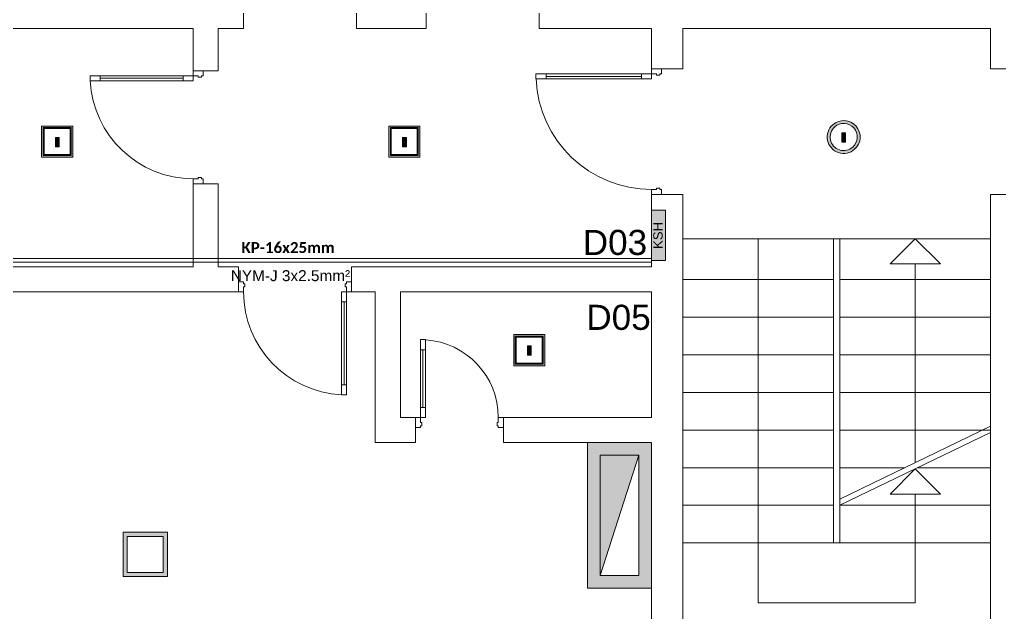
# Model space of a CAD drawing. Header units: millimetres. Extents: x 2795058 to 2855058, y -67651 to -26651.
# Drawn here: x 2820886 to 2828688, y -47412 to -42688 of the extents above; entities that cross this region are included whole.
import ezdxf

# ---------------------------------------------------------------- set-up
doc = ezdxf.new("R2010")
doc.units = ezdxf.units.MM
doc.header["$MEASUREMENT"] = 0
for name, color, linetype, lineweight in [('00E-Ndriqimi elektrike_Pen_No__6', 5, 'Continuous', 0), ('Annotation - Text_Pen_No__82_Pen_No__7', 7, 'Continuous', 0), ('Exterior walls_Pen_No__6', 5, 'Continuous', 0), ('Exterior walls_Pen_No__60', 230, 'Continuous', 0), ('Shell - Roof_Pen_No__1', 7, 'Continuous', 0), ('Structural - Bearing_Pen_No__19', 255, 'Continuous', 0), ('Structural - Bearing_Pen_No__6', 5, 'Continuous', 0)]:
    doc.layers.add(name, color=color, linetype=linetype, lineweight=lineweight)
for name, color, linetype in [('0_muret e jashtme', 7, 'Continuous'), ('Exterior walls', 7, 'Continuous'), ('Shell - Roof', 7, 'Continuous')]:
    doc.layers.add(name, color=color, linetype=linetype)
for name, color, linetype, lineweight, true_color in [('0_muret e jashtme_Pen_No__82', 7, 'Continuous', 0, 0xaaaaaa), ('ARCHICAD Doors_Pen_No__82', 7, 'Continuous', 0, 0xaaaaaa), ('Shell - Roof_Pen_No__82', 7, 'Continuous', 0, 0xaaaaaa), ('Structural - Bearing_Pen_No__82', 7, 'Continuous', 0, 0xaaaaaa), ('Text blocks_Pen_No__82', 7, 'Continuous', 0, 0xaaaaaa)]:
    doc.layers.add(name, color=color, linetype=linetype, lineweight=lineweight, true_color=true_color)
doc.styles.add('GENERATED_STYLE_1', font='')
doc.styles.add('GENERATED_STYLE_2', font='')
doc.styles.get('GENERATED_STYLE_1').set_extended_font_data('Calibri', bold=True)
doc.styles.get('GENERATED_STYLE_2').set_extended_font_data('Arial')

# ---------------------------------------------------------------- blocks, each defined once
blk = doc.blocks.new('Storefront 22')
at = {"layer": 'ARCHICAD Doors_Pen_No__82', "color": 253, "linetype": 'Continuous', "lineweight": 0, "true_color": 0xaaaaaa}
for p, q in [((370, 740), (370, 820)), ((370, 820), (410, 820)), ((410, 820), (410, 740)), ((370, 740), (390, 740)), ((370, 80), (370, 740)), ((410, 740), (370, 740)), ((390, 740), (410, 740)), ((390, 80), (390, 740)), ((390, 740), (390, 80)), ((390, 740), (390, 80)), ((410, 740), (410, 80)), ((390, 80), (370, 80)), ((370, 0), (370, 80)), ((370, 80), (410, 80)), ((410, 80), (390, 80)), ((410, 80), (410, 0)), ((-450, 0), (-450, -80)), ((-410, 0), (-450, 0)), ((-450, 0), (-450, -80)), ((-450, 0), (-450, -80)), ((-410, -40), (-410, 0)), ((410, 0), (370, 0)), ((410, 0), (410, -40)), ((450, 0), (410, 0)), ((450, -80), (450, 0)), ((450, 0), (450, -80)), ((450, 0), (450, -80)), ((-400, -40), (-410, -40)), ((-410, -80), (-410, -65.4)), ((-410, -65.4), (-400, -65.4)), ((-400, -65.4), (-400, -40)), ((410, -40), (400, -40)), ((400, -40), (400, -65.4)), ((400, -65.4), (410, -65.4)), ((410, -65.4), (410, -80)), ((-450, -80), (-410, -80)), ((-450, -80), (-450, -250)), ((410, -80), (450, -80)), ((450, -80), (450, -250))]:
    blk.add_line(p, q, dxfattribs=at)
blk.add_arc((410, 0), 820, 92.79603, 180, dxfattribs=at)
blk = doc.blocks.new('Wall_11', base_point=(2834918.2, -42508.5))
at = {"layer": '0_muret e jashtme_Pen_No__82', "color": 253, "linetype": 'Continuous', "lineweight": 0, "true_color": 0xaaaaaa}
for p, q in [((2822669.3, -42588.5), (2822669.3, -42758.5)), ((2823569.3, -42588.5), (2823569.3, -42758.5)), ((2824124, -42588.5), (2824124, -42758.5)), ((2825024, -42588.5), (2825024, -42758.5))]:
    blk.add_line(p, q, dxfattribs=at)
at = {"layer": '0_muret e jashtme_Pen_No__82', "color": 253, "linetype": 'Continuous', "lineweight": 0, "true_color": 0xaaaaaa, "flags": 128}
for points in [[(2819918.2, -42758.5), (2822268.2, -42758.5)], [(2822468.2, -42758.5), (2822669.3, -42758.5)], [(2823569.3, -42758.5), (2824124, -42758.5)], [(2825024, -42758.5), (2825918.2, -42758.5)], [(2826168.2, -42758.5), (2828618.2, -42758.5)]]:
    blk.add_lwpolyline(points, dxfattribs=at)
at = {"layer": 'ARCHICAD Doors_Pen_No__82', "color": 253, "linetype": 'Continuous', "lineweight": 0, "true_color": 0xaaaaaa, "zscale": 1000}
blk.add_blockref('Storefront 22', (2823119.3, -42508.5), dxfattribs=at)
at = {"layer": 'ARCHICAD Doors_Pen_No__82', "color": 253, "linetype": 'Continuous', "lineweight": 0, "true_color": 0xaaaaaa, "xscale": -1, "zscale": 1000}
blk.add_blockref('Storefront 22', (2824574, -42508.5), dxfattribs=at)
blk = doc.blocks.new('Storefront 22_2')
at = {"layer": 'ARCHICAD Doors_Pen_No__82', "color": 253, "linetype": 'Continuous', "lineweight": 0, "true_color": 0xaaaaaa}
for p, q in [((420, 840), (420, 920)), ((420, 920), (460, 920)), ((460, 920), (460, 840)), ((420, 840), (440, 840)), ((420, 80), (420, 840)), ((460, 840), (420, 840)), ((440, 840), (460, 840)), ((440, 80), (440, 840)), ((440, 840), (440, 80)), ((440, 840), (440, 80)), ((460, 840), (460, 80)), ((440, 80), (420, 80)), ((420, 0), (420, 80)), ((420, 80), (460, 80)), ((460, 80), (440, 80)), ((460, 80), (460, 0)), ((-500, 0), (-500, -80)), ((-460, 0), (-500, 0)), ((-500, 0), (-500, -80)), ((-500, 0), (-500, -80)), ((-460, -40), (-460, 0)), ((460, 0), (420, 0)), ((460, 0), (460, -40)), ((500, 0), (460, 0)), ((500, -80), (500, 0)), ((500, 0), (500, -80)), ((500, 0), (500, -80)), ((-450, -40), (-460, -40)), ((-460, -80), (-460, -65.4)), ((-460, -65.4), (-450, -65.4)), ((-450, -65.4), (-450, -40)), ((460, -40), (450, -40)), ((450, -40), (450, -65.4)), ((450, -65.4), (460, -65.4)), ((460, -65.4), (460, -80)), ((-500, -80), (-460, -80)), ((-500, -80), (-500, -250)), ((460, -80), (500, -80)), ((500, -80), (500, -250))]:
    blk.add_line(p, q, dxfattribs=at)
blk.add_arc((460, 0), 920, 92.49191, 180, dxfattribs=at)
blk = doc.blocks.new('Wall_20', base_point=(2828868.2, -48058.5))
at = {"layer": '0_muret e jashtme_Pen_No__82', "color": 253, "linetype": 'Continuous', "lineweight": 0, "true_color": 0xaaaaaa}
for p, q in [((2828788.2, -43081.6), (2828618.2, -43081.6)), ((2828868.2, -43081.6), (2828788.2, -43081.6)), ((2828788.2, -44081.6), (2828618.2, -44081.6)), ((2828868.2, -44081.6), (2828788.2, -44081.6))]:
    blk.add_line(p, q, dxfattribs=at)
at = {"layer": '0_muret e jashtme_Pen_No__82', "color": 253, "linetype": 'Continuous', "lineweight": 0, "true_color": 0xaaaaaa, "flags": 128}
for points in [[(2828618.2, -42758.5), (2828618.2, -43081.6)], [(2828868.2, -43081.6), (2828868.2, -42758.5)], [(2828618.2, -44081.6), (2828618.2, -48058.5)], [(2828868.2, -44658.5), (2828868.2, -44081.6)], [(2828868.2, -45858.5), (2828868.2, -44858.5)], [(2828868.2, -48058.5), (2828868.2, -46058.5)]]:
    blk.add_lwpolyline(points, dxfattribs=at)
at = {"layer": 'ARCHICAD Doors_Pen_No__82', "color": 253, "linetype": 'Continuous', "lineweight": 0, "true_color": 0xaaaaaa, "xscale": -1, "zscale": 1000, "rotation": 270}
blk.add_blockref('Storefront 22_2', (2828868.2, -43581.6), dxfattribs=at)
blk = doc.blocks.new('Wall_21', base_point=(2825918.2, -48058.5))
at = {"layer": '0_muret e jashtme_Pen_No__82', "color": 253, "linetype": 'Continuous', "lineweight": 0, "true_color": 0xaaaaaa}
for p, q in [((2825918.2, -43081.6), (2825998.2, -43081.6)), ((2825998.2, -43081.6), (2826168.2, -43081.6)), ((2825918.2, -44081.6), (2825998.2, -44081.6)), ((2825998.2, -44081.6), (2826168.2, -44081.6))]:
    blk.add_line(p, q, dxfattribs=at)
at = {"layer": '0_muret e jashtme_Pen_No__82', "color": 253, "linetype": 'Continuous', "lineweight": 0, "true_color": 0xaaaaaa, "flags": 128}
for points in [[(2825918.2, -42758.5), (2825918.2, -43081.6)], [(2826168.2, -43081.6), (2826168.2, -42758.5)], [(2825918.2, -44081.6), (2825918.2, -44658.5)], [(2826168.2, -48058.5), (2826168.2, -44081.6)], [(2825918.2, -44858.5), (2825918.2, -45858.5)], [(2825918.2, -46058.5), (2825918.2, -48058.5)]]:
    blk.add_lwpolyline(points, dxfattribs=at)
at = {"layer": 'ARCHICAD Doors_Pen_No__82', "color": 253, "linetype": 'Continuous', "lineweight": 0, "true_color": 0xaaaaaa, "zscale": 1000, "rotation": 90}
blk.add_blockref('Storefront 22_2', (2825918.2, -43581.6), dxfattribs=at)
blk = doc.blocks.new('Storefront 22_3')
at = {"layer": 'ARCHICAD Doors_Pen_No__82', "color": 253, "linetype": 'Continuous', "lineweight": 0, "true_color": 0xaaaaaa}
for p, q in [((370, 740), (370, 820)), ((370, 820), (410, 820)), ((410, 820), (410, 740)), ((370, 740), (390, 740)), ((370, 80), (370, 740)), ((410, 740), (370, 740)), ((390, 740), (410, 740)), ((390, 80), (390, 740)), ((390, 740), (390, 80)), ((390, 740), (390, 80)), ((410, 740), (410, 80)), ((390, 80), (370, 80)), ((370, 0), (370, 80)), ((370, 80), (410, 80)), ((410, 80), (390, 80)), ((410, 80), (410, 0)), ((-450, 0), (-450, -80)), ((-410, 0), (-450, 0)), ((-450, 0), (-450, -80)), ((-450, 0), (-450, -80)), ((-410, -40), (-410, 0)), ((410, 0), (370, 0)), ((410, 0), (410, -40)), ((450, 0), (410, 0)), ((450, -80), (450, 0)), ((450, 0), (450, -80)), ((450, 0), (450, -80)), ((-400, -40), (-410, -40)), ((-410, -80), (-410, -65.4)), ((-410, -65.4), (-400, -65.4)), ((-400, -65.4), (-400, -40)), ((410, -40), (400, -40)), ((400, -40), (400, -65.4)), ((400, -65.4), (410, -65.4)), ((410, -65.4), (410, -80)), ((-450, -80), (-410, -80)), ((-450, -80), (-450, -200)), ((410, -80), (450, -80)), ((450, -80), (450, -200))]:
    blk.add_line(p, q, dxfattribs=at)
blk.add_arc((410, 0), 820, 92.79603, 180, dxfattribs=at)
blk = doc.blocks.new('Wall_29', base_point=(2822468.2, -42508.5))
at = {"layer": '0_muret e jashtme_Pen_No__82', "color": 253, "linetype": 'Continuous', "lineweight": 0, "true_color": 0xaaaaaa}
for p, q in [((2822268.2, -43096.2), (2822348.2, -43096.2)), ((2822348.2, -43096.2), (2822468.2, -43096.2)), ((2822268.2, -43996.2), (2822348.2, -43996.2)), ((2822348.2, -43996.2), (2822468.2, -43996.2))]:
    blk.add_line(p, q, dxfattribs=at)
at = {"layer": '0_muret e jashtme_Pen_No__82', "color": 253, "linetype": 'Continuous', "lineweight": 0, "true_color": 0xaaaaaa, "flags": 128}
for points in [[(2822268.2, -42758.5), (2822268.2, -43096.2)], [(2822468.2, -43096.2), (2822468.2, -42758.5)], [(2822268.2, -43996.2), (2822268.2, -44658.5)], [(2822468.2, -44658.5), (2822468.2, -43996.2)]]:
    blk.add_lwpolyline(points, dxfattribs=at)
at = {"layer": 'ARCHICAD Doors_Pen_No__82', "color": 253, "linetype": 'Continuous', "lineweight": 0, "true_color": 0xaaaaaa, "zscale": 1000, "rotation": 90}
blk.add_blockref('Storefront 22_3', (2822268.2, -43546.2), dxfattribs=at)
blk = doc.blocks.new('Wall_30', base_point=(2819918.2, -44658.5))
at = {"layer": '0_muret e jashtme_Pen_No__82', "color": 253, "linetype": 'Continuous', "lineweight": 0, "true_color": 0xaaaaaa}
for p, q in [((2822629.6, -44778.5), (2822629.6, -44658.5)), ((2823529.6, -44778.5), (2823529.6, -44658.5)), ((2822629.6, -44858.5), (2822629.6, -44778.5)), ((2823529.6, -44858.5), (2823529.6, -44778.5))]:
    blk.add_line(p, q, dxfattribs=at)
at = {"layer": '0_muret e jashtme_Pen_No__82', "color": 253, "linetype": 'Continuous', "lineweight": 0, "true_color": 0xaaaaaa, "flags": 128}
for points in [[(2822268.2, -44658.5), (2819918.2, -44658.5)], [(2822629.6, -44658.5), (2822468.2, -44658.5)], [(2825918.2, -44658.5), (2823529.6, -44658.5)], [(2819918.2, -44858.5), (2822629.6, -44858.5)], [(2823529.6, -44858.5), (2823718.2, -44858.5)], [(2823918.2, -44858.5), (2825918.2, -44858.5)]]:
    blk.add_lwpolyline(points, dxfattribs=at)
at = {"layer": 'ARCHICAD Doors_Pen_No__82', "color": 253, "linetype": 'Continuous', "lineweight": 0, "true_color": 0xaaaaaa, "xscale": -1, "zscale": 1000, "rotation": 180}
blk.add_blockref('Storefront 22_3', (2823079.6, -44858.5), dxfattribs=at)
blk = doc.blocks.new('Wall_31', base_point=(2823918.2, -44658.5))
at = {"layer": '0_muret e jashtme_Pen_No__82', "color": 253, "linetype": 'Continuous', "lineweight": 0, "true_color": 0xaaaaaa, "flags": 128}
for points in [[(2823718.2, -44858.5), (2823718.2, -46058.5)], [(2823918.2, -45858.5), (2823918.2, -44858.5)]]:
    blk.add_lwpolyline(points, dxfattribs=at)
blk = doc.blocks.new('Storefront 22_4')
at = {"layer": 'ARCHICAD Doors_Pen_No__82', "color": 253, "linetype": 'Continuous', "lineweight": 0, "true_color": 0xaaaaaa}
for p, q in [((270, 540), (270, 620)), ((270, 620), (310, 620)), ((310, 620), (310, 540)), ((270, 540), (290, 540)), ((270, 80), (270, 540)), ((310, 540), (270, 540)), ((290, 540), (310, 540)), ((290, 80), (290, 540)), ((290, 540), (290, 80)), ((290, 540), (290, 80)), ((310, 540), (310, 80)), ((290, 80), (270, 80)), ((270, 0), (270, 80)), ((270, 80), (310, 80)), ((310, 80), (290, 80)), ((310, 80), (310, 0)), ((-350, 0), (-350, -80)), ((-310, 0), (-350, 0)), ((-350, 0), (-350, -80)), ((-350, 0), (-350, -80)), ((-310, -40), (-310, 0)), ((310, 0), (270, 0)), ((310, 0), (310, -40)), ((350, 0), (310, 0)), ((350, -80), (350, 0)), ((350, 0), (350, -80)), ((350, 0), (350, -80)), ((-300, -40), (-310, -40)), ((-310, -80), (-310, -65.4)), ((-310, -65.4), (-300, -65.4)), ((-300, -65.4), (-300, -40)), ((310, -40), (300, -40)), ((300, -40), (300, -65.4)), ((300, -65.4), (310, -65.4)), ((310, -65.4), (310, -80)), ((-350, -80), (-310, -80)), ((-350, -80), (-350, -200)), ((310, -80), (350, -80)), ((350, -80), (350, -200))]:
    blk.add_line(p, q, dxfattribs=at)
blk.add_arc((310, 0), 620, 93.69907, 180, dxfattribs=at)
blk = doc.blocks.new('Wall_32', base_point=(2823918.2, -45858.5))
at = {"layer": '0_muret e jashtme_Pen_No__82', "color": 253, "linetype": 'Continuous', "lineweight": 0, "true_color": 0xaaaaaa}
for p, q in [((2824038.3, -45858.5), (2824038.3, -45938.5)), ((2824738.3, -45858.5), (2824738.3, -45938.5)), ((2824038.3, -45938.5), (2824038.3, -46058.5)), ((2824738.3, -45938.5), (2824738.3, -46058.5))]:
    blk.add_line(p, q, dxfattribs=at)
at = {"layer": '0_muret e jashtme_Pen_No__82', "color": 253, "linetype": 'Continuous', "lineweight": 0, "true_color": 0xaaaaaa, "flags": 128}
for points in [[(2824038.3, -45858.5), (2823918.2, -45858.5)], [(2825918.2, -45858.5), (2824738.3, -45858.5)], [(2823718.2, -46058.5), (2824038.3, -46058.5)], [(2824738.3, -46058.5), (2825918.2, -46058.5)]]:
    blk.add_lwpolyline(points, dxfattribs=at)
at = {"layer": 'ARCHICAD Doors_Pen_No__82', "color": 253, "linetype": 'Continuous', "lineweight": 0, "true_color": 0xaaaaaa, "xscale": -1, "zscale": 1000}
blk.add_blockref('Storefront 22_4', (2824388.3, -45858.5), dxfattribs=at)
blk = doc.blocks.new('Wall_78', base_point=(2825918.2, -44606.6))
at = {"layer": 'Exterior walls_Pen_No__60', "color": 230, "linetype": 'Continuous', "lineweight": 0, "flags": 128}
for points in [[(2825918.2, -44591.6), (2820039.7, -44591.6)], [(2820039.7, -44621.6), (2825918.2, -44621.6)], [(2825918.2, -44621.6), (2825918.2, -44591.6)]]:
    blk.add_lwpolyline(points, dxfattribs=at)
blk = doc.blocks.new('Wall_84', base_point=(2827361.2, -43526))
at = {"layer": 'Exterior walls_Pen_No__6', "linetype": 'Continuous', "lineweight": 0}
blk.add_hatch(color=5, dxfattribs=at).paths.add_polyline_path([(2827361.2, -43526, 1), (2827535.6, -43722), (2827520.3, -43704.8, -1), (2827376.4, -43543.2)])
at = {"layer": 'Exterior walls_Pen_No__6', "color": 5, "linetype": 'Continuous', "lineweight": 0}
for radius in [131.2, 108.2]:
    blk.add_arc((2827448.4, -43624), radius, 131.6726, 311.6726, dxfattribs=at)
blk = doc.blocks.new('Wall_85', base_point=(2827535.6, -43722))
at = {"layer": 'Exterior walls_Pen_No__6', "linetype": 'Continuous', "lineweight": 0}
blk.add_hatch(color=5, dxfattribs=at).paths.add_polyline_path([(2827535.6, -43722, 1), (2827361.2, -43526), (2827376.4, -43543.2, -1), (2827520.3, -43704.8)])
at = {"layer": 'Exterior walls_Pen_No__6', "color": 5, "linetype": 'Continuous', "lineweight": 0}
for radius in [131.2, 108.2]:
    blk.add_arc((2827448.4, -43624), radius, 311.6726, 131.6726, dxfattribs=at)
blk = doc.blocks.new('Line_1', base_point=(2828018.2, -47334.6))
at = {"layer": 'Shell - Roof_Pen_No__1', "color": 7, "linetype": 'Continuous', "lineweight": 0}
for p, q in [((2828018.2, -46268.5), (2827818.2, -46468.5)), ((2828018.2, -46268.5), (2828218.2, -46468.5)), ((2828218.2, -46468.5), (2827818.2, -46468.5))]:
    blk.add_line(p, q, dxfattribs=at)
at = {"layer": 'Shell - Roof_Pen_No__82', "color": 253, "linetype": 'Continuous', "lineweight": 0, "true_color": 0xaaaaaa}
blk.add_line((2828018.2, -47334.6), (2828018.2, -46468.5), dxfattribs=at)
blk = doc.blocks.new('Line_2', base_point=(2828018.2, -46218.5))
at = {"layer": 'Shell - Roof_Pen_No__1', "color": 7, "linetype": 'Continuous', "lineweight": 0}
for p, q in [((2828018.2, -44435.2), (2827818.2, -44635.2)), ((2828018.2, -44435.2), (2828218.2, -44635.2)), ((2828218.2, -44635.2), (2827818.2, -44635.2))]:
    blk.add_line(p, q, dxfattribs=at)
at = {"layer": 'Shell - Roof_Pen_No__82', "color": 253, "linetype": 'Continuous', "lineweight": 0, "true_color": 0xaaaaaa}
blk.add_line((2828018.2, -46218.5), (2828018.2, -44635.2), dxfattribs=at)

msp = doc.modelspace()

# ---------------------------------------------------------------- hatches: boundary and pattern name
at = {"layer": 'Structural - Bearing_Pen_No__19', "linetype": 'Continuous', "lineweight": 0}
msp.add_hatch(color=255, dxfattribs=at).paths.add_polyline_path([(2826028.2, -44606.6), (2825918.2, -44606.6), (2825918.2, -44206.6), (2826028.2, -44206.6)])
at = {"layer": 'Structural - Bearing_Pen_No__19', "linetype": 'Continuous', "lineweight": 0, "true_color": 0xffffff}
h = msp.add_hatch(color=7, dxfattribs=at)
h.paths.add_polyline_path([(2825918.2, -46058.5), (2825408.2, -46058.5), (2825408.2, -47218.5), (2825918.2, -47218.5)])
h.paths.add_polyline_path([(2825508.2, -47118.5), (2825818.2, -47118.5), (2825818.2, -46158.5), (2825508.2, -46158.5)], flags=0)
msp.add_hatch(color=7, dxfattribs=at).paths.add_polyline_path([(2825508.2, -47118.5), (2825818.2, -46158.5), (2825508.2, -46158.5)])
at = {"layer": 'Structural - Bearing_Pen_No__6', "linetype": 'Continuous', "lineweight": 0}
h = msp.add_hatch(color=5, dxfattribs=at)
h.paths.add_polyline_path([(2821309.1, -43784.3), (2821061.6, -43784.3), (2821061.6, -43536.8), (2821309.1, -43536.8)])
h.paths.add_polyline_path([(2821289, -43764.1), (2821081.8, -43764.1), (2821081.8, -43556.9), (2821289, -43556.9)], flags=0)
h = msp.add_hatch(color=5, dxfattribs=at)
h.paths.add_polyline_path([(2824073.4, -43784.3), (2823825.9, -43784.3), (2823825.9, -43536.8), (2824073.4, -43536.8)])
h.paths.add_polyline_path([(2824053.3, -43764.1), (2823846.1, -43764.1), (2823846.1, -43556.9), (2824053.3, -43556.9)], flags=0)
for points in [[(2827433.4, -43664.1), (2827433.4, -43589.9), (2827462.8, -43589.9), (2827462.8, -43664.1)], [(2827442.8, -43655.9), (2827442.8, -43595.8), (2827456.1, -43595.8), (2827456.1, -43655.9)], [(2821172.1, -43701.1), (2821172.1, -43626.9), (2821201.5, -43626.9), (2821201.5, -43701.1)], [(2823936.4, -43701.1), (2823936.4, -43626.9), (2823965.8, -43626.9), (2823965.8, -43701.1)], [(2824931, -45362.9), (2824931, -45288.7), (2824960.4, -45288.7), (2824960.4, -45362.9)]]:
    msp.add_hatch(color=5, dxfattribs=at).paths.add_polyline_path(points)
h = msp.add_hatch(color=5, dxfattribs=at)
h.paths.add_polyline_path([(2825068, -45446.1), (2824820.5, -45446.1), (2824820.5, -45198.6), (2825068, -45198.6)])
h.paths.add_polyline_path([(2825047.9, -45425.9), (2824840.7, -45425.9), (2824840.7, -45218.7), (2825047.9, -45218.7)], flags=0)
h = msp.add_hatch(color=5, dxfattribs=at)
h.paths.add_polyline_path([(2821709.8, -46772.7), (2822063.8, -46772.7), (2822063.8, -47126.7), (2821709.8, -47126.7)])
h.paths.add_polyline_path([(2822030.6, -47093.5), (2821743, -47093.5), (2821743, -46805.9), (2822030.6, -46805.9)], flags=0)

# ---------------------------------------------------------------- linework, layer by layer
at = {"layer": '00E-Ndriqimi elektrike_Pen_No__6', "color": 5, "linetype": 'Continuous', "lineweight": 0}
for points in [[(2821061.6, -43536.8), (2821309.1, -43536.8), (2821309.1, -43784.3), (2821061.6, -43784.3)], [(2821074.4, -43549.5), (2821296.4, -43549.5), (2821296.4, -43771.5), (2821074.4, -43771.5)], [(2823825.9, -43536.8), (2824073.4, -43536.8), (2824073.4, -43784.3), (2823825.9, -43784.3)], [(2823838.6, -43549.5), (2824060.7, -43549.5), (2824060.7, -43771.5), (2823838.6, -43771.5)], [(2824820.5, -45198.6), (2825068, -45198.6), (2825068, -45446.1), (2824820.5, -45446.1)], [(2824833.2, -45211.3), (2825055.3, -45211.3), (2825055.3, -45433.3), (2824833.2, -45433.3)]]:
    msp.add_lwpolyline(points, close=True, dxfattribs=at)
at = {"layer": 'Shell - Roof_Pen_No__82', "color": 253, "linetype": 'Continuous', "lineweight": 0, "true_color": 0xaaaaaa}
for p, q in [((2825918.2, -44206.6), (2826028.2, -44206.6)), ((2825918.2, -44606.6), (2825918.2, -44206.6)), ((2826028.2, -44206.6), (2826028.2, -44606.6)), ((2826168.2, -44435.2), (2827418.2, -44435.2)), ((2826168.2, -44435.2), (2826168.2, -46858.5)), ((2826768.2, -47334.6), (2826768.2, -44435.2)), ((2827368.2, -44435.2), (2827368.2, -46858.5)), ((2827418.2, -44435.2), (2828618.2, -44435.2)), ((2827418.2, -44435.2), (2827418.2, -45358.5)), ((2826028.2, -44606.6), (2825918.2, -44606.6)), ((2826168.2, -44758.5), (2827368.2, -44758.5)), ((2827418.2, -44758.5), (2828618.2, -44758.5)), ((2826168.2, -45058.5), (2827368.2, -45058.5)), ((2827418.2, -45058.5), (2828618.2, -45058.5)), ((2826168.2, -45358.5), (2827368.2, -45358.5)), ((2827418.2, -45358.5), (2827418.2, -46858.5)), ((2827418.2, -45358.5), (2828618.2, -45358.5)), ((2826168.2, -45658.5), (2827368.2, -45658.5)), ((2827418.2, -45658.5), (2828618.2, -45658.5)), ((2827418.2, -46508.5), (2828618.2, -45928.5)), ((2826168.2, -45958.5), (2827368.2, -45958.5)), ((2827418.2, -45958.5), (2828618.2, -45958.5)), ((2827418.2, -46558.5), (2828618.2, -45978.5)), ((2825918.2, -46058.5), (2825408.2, -46058.5)), ((2825408.2, -46058.5), (2825408.2, -47218.5)), ((2825918.2, -47218.5), (2825918.2, -46058.5)), ((2826168.2, -46258.5), (2827368.2, -46258.5)), ((2827418.2, -46258.5), (2827935.4, -46258.5)), ((2828038.9, -46258.5), (2828618.2, -46258.5)), ((2826168.2, -46558.5), (2827368.2, -46558.5)), ((2827418.2, -46558.5), (2828618.2, -46558.5)), ((2826168.2, -46858.5), (2828618.2, -46858.5)), ((2825408.2, -47218.5), (2825918.2, -47218.5)), ((2826768.2, -47334.6), (2828018.2, -47334.6))]:
    msp.add_line(p, q, dxfattribs=at)
at = {"layer": 'Structural - Bearing_Pen_No__6', "color": 5, "linetype": 'Continuous', "lineweight": 0, "flags": 128}
for points in [[(2821309.1, -43784.3), (2821061.6, -43784.3), (2821061.6, -43536.8), (2821309.1, -43536.8)], [(2821289, -43764.1), (2821081.8, -43764.1), (2821081.8, -43556.9), (2821289, -43556.9)], [(2824073.4, -43784.3), (2823825.9, -43784.3), (2823825.9, -43536.8), (2824073.4, -43536.8)], [(2824053.3, -43764.1), (2823846.1, -43764.1), (2823846.1, -43556.9), (2824053.3, -43556.9)], [(2827433.4, -43664.1), (2827433.4, -43589.9), (2827462.8, -43589.9), (2827462.8, -43664.1)], [(2827442.8, -43655.9), (2827442.8, -43595.8), (2827456.1, -43595.8), (2827456.1, -43655.9)], [(2821172.1, -43701.1), (2821172.1, -43626.9), (2821201.5, -43626.9), (2821201.5, -43701.1)], [(2823936.4, -43701.1), (2823936.4, -43626.9), (2823965.8, -43626.9), (2823965.8, -43701.1)], [(2825068, -45446.1), (2824820.5, -45446.1), (2824820.5, -45198.6), (2825068, -45198.6)], [(2825047.9, -45425.9), (2824840.7, -45425.9), (2824840.7, -45218.7), (2825047.9, -45218.7)], [(2824931, -45362.9), (2824931, -45288.7), (2824960.4, -45288.7), (2824960.4, -45362.9)], [(2821709.8, -46772.7), (2822063.8, -46772.7), (2822063.8, -47126.7), (2821709.8, -47126.7)], [(2822030.6, -47093.5), (2821743, -47093.5), (2821743, -46805.9), (2822030.6, -46805.9)]]:
    msp.add_lwpolyline(points, close=True, dxfattribs=at)
at = {"layer": 'Structural - Bearing_Pen_No__82', "color": 253, "linetype": 'Continuous', "lineweight": 0, "true_color": 0xaaaaaa, "flags": 128}
for points in [[(2826028.2, -44606.6), (2825918.2, -44606.6), (2825918.2, -44206.6), (2826028.2, -44206.6)], [(2825918.2, -46058.5), (2825408.2, -46058.5), (2825408.2, -47218.5), (2825918.2, -47218.5)], [(2825508.2, -47118.5), (2825818.2, -47118.5), (2825818.2, -46158.5), (2825508.2, -46158.5)], [(2825508.2, -47118.5), (2825818.2, -46158.5), (2825508.2, -46158.5)]]:
    msp.add_lwpolyline(points, close=True, dxfattribs=at)

# ---------------------------------------------------------------- block references
at = {"layer": '0_muret e jashtme', "color": 7, "lineweight": 0}
for name, p in [('Wall_11', (2834918.2, -42508.5)), ('Wall_29', (2822468.2, -42508.5)), ('Wall_21', (2825918.2, -48058.5)), ('Wall_20', (2828868.2, -48058.5)), ('Wall_30', (2819918.2, -44658.5)), ('Wall_31', (2823918.2, -44658.5)), ('Wall_32', (2823918.2, -45858.5))]:
    msp.add_blockref(name, p, dxfattribs=at)
at = {"layer": 'Exterior walls', "color": 5, "lineweight": 0}
for name, p in [('Wall_84', (2827361.2, -43526)), ('Wall_85', (2827535.6, -43722))]:
    msp.add_blockref(name, p, dxfattribs=at)
at = {"layer": 'Exterior walls', "color": 230, "lineweight": 0}
msp.add_blockref('Wall_78', (2825918.2, -44606.6), dxfattribs=at)
at = {"layer": 'Shell - Roof', "color": 253, "linetype": 'Continuous', "lineweight": 0, "true_color": 0xaaaaaa}
for name, p in [('Line_2', (2828018.2, -46218.5)), ('Line_1', (2828018.2, -47334.6))]:
    msp.add_blockref(name, p, dxfattribs=at)

# ---------------------------------------------------------------- texts
at = {"layer": 'Annotation - Text_Pen_No__82_Pen_No__7', "color": 7, "linetype": 'Continuous', "lineweight": 0, "char_height": 87.5, "attachment_point": 7}
for s, insert, style in [('\\A1;{\\pql;\\fCalibri|b1|i0|c0|p34;KP-16x25mm}', (2822653.3, -44549.5), 'GENERATED_STYLE_1'), ('\\A1;{\\pql;\\fArial|b0|i0|c0|p34;NYM-J 3x2.5mm²}', (2822567.7, -44773.7), 'GENERATED_STYLE_2')]:
    msp.add_mtext(s, dxfattribs=dict(at, insert=insert, style=style))
at = {"layer": 'Text blocks_Pen_No__82', "color": 253, "linetype": 'Continuous', "lineweight": 0, "true_color": 0xaaaaaa, "insert": (2825932.1, -44516), "char_height": 75, "attachment_point": 1, "rotation": 90, "style": 'GENERATED_STYLE_2'}
msp.add_mtext('\\A1;{\\pql;\\fArial|b0|i0|c0|p34;KSH}', dxfattribs=at)
at = {"layer": 'Text blocks_Pen_No__82', "color": 253, "linetype": 'Continuous', "lineweight": 0, "true_color": 0xaaaaaa, "char_height": 200, "attachment_point": 1, "style": 'GENERATED_STYLE_2'}
for s, insert in [('\\A1;{\\pql;\\fArial|b0|i0|c0|p34;D0\\fArial|b0|i0|c0|p34;3}', (2825370.6, -44363.8)), ('\\A1;{\\pql;\\fArial|b0|i0|c0|p34;D0\\fArial|b0|i0|c0|p34;5}', (2825399.1, -44960.6))]:
    msp.add_mtext(s, dxfattribs=dict(at, insert=insert))

doc.saveas('drawing.dxf')
